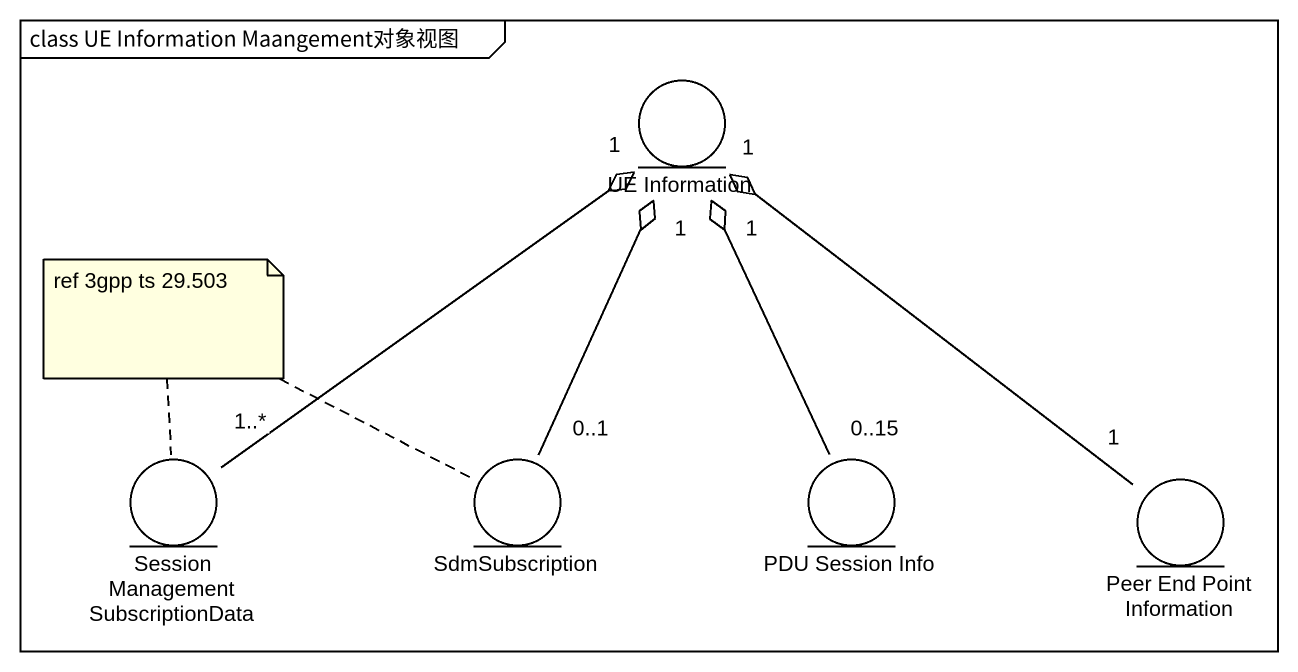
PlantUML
@startuml
mainframe class UE Information Maangement对象视图
entity "UE Information" as UE_Information
entity "SessionManagementSubscriptionData" as SessionManagementSubscriptio
entity SdmSubscription
entity "PDU Session Info" as PDU_Session_Info
entity "Peer End Point Information" as Peer_End_Point_Information
SessionManagementSubscriptio "1..*" -up-o "1" UE_Information
SdmSubscription "0..1" -up-o "1" UE_Information
PDU_Session_Info "0..15" -up-o "1" UE_Information
Peer_End_Point_Information "1" -up-o "1" UE_Information
note as N1
  ref 3gpp ts 29.503
end note
N1 .. SessionManagementSubscriptio
N1 .. SdmSubscription
@enduml
